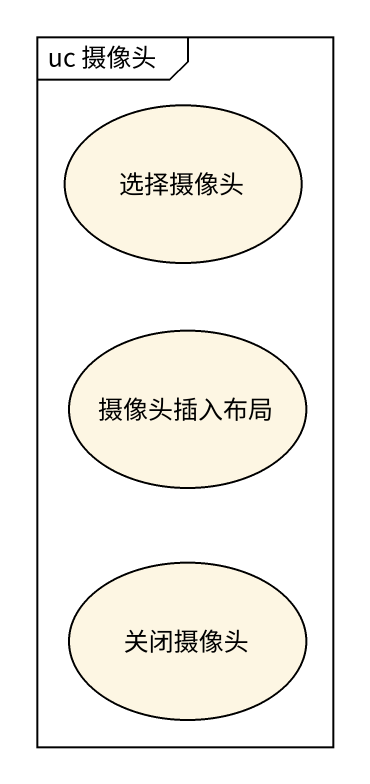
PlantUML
@startuml
mainframe uc 摄像头
usecase 选择摄像头
usecase 摄像头插入布局
usecase 关闭摄像头
@enduml
